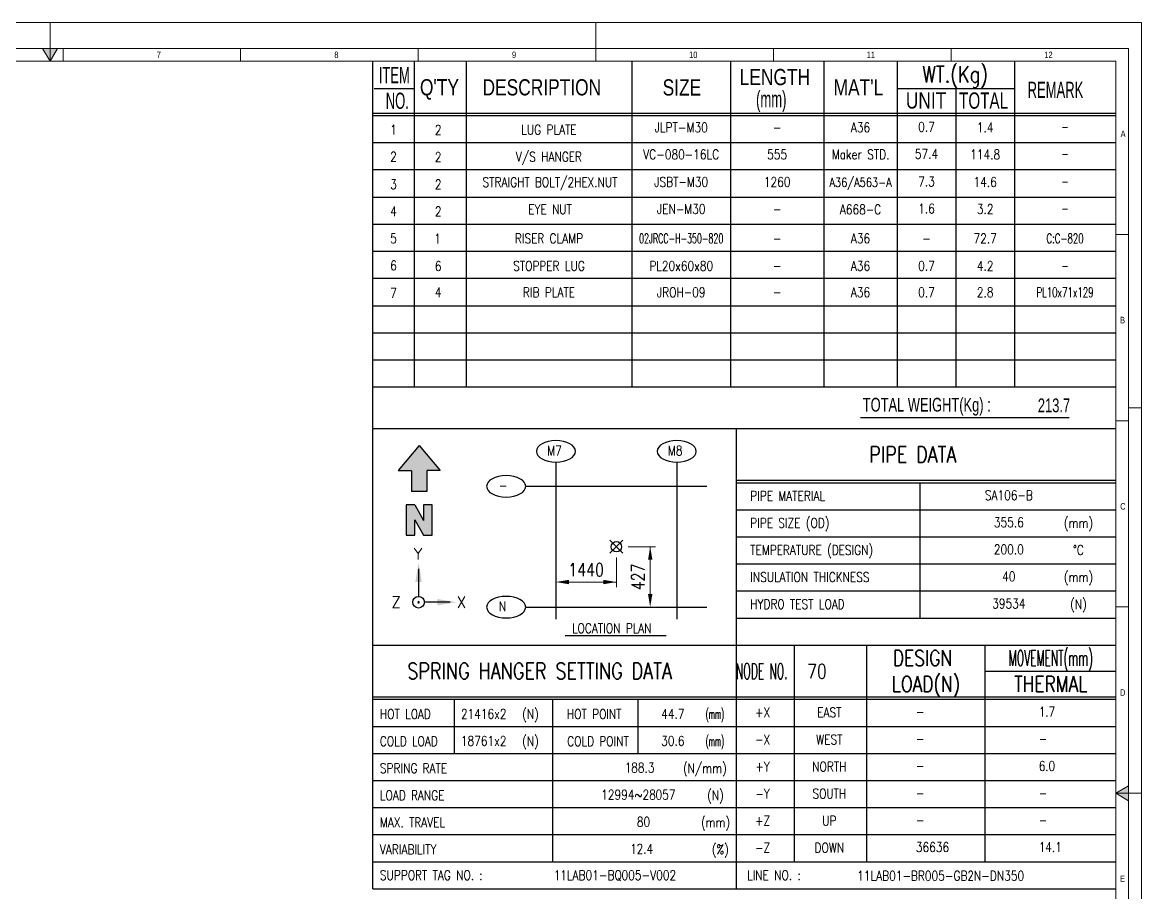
# Model space of a CAD drawing. Header units: millimetres. Extents: x 0 to 4222, y 0 to 2966.
# Drawn here: x 2047 to 4200, y 1292 to 2966 of the extents above; entities that cross this region are included whole.
import ezdxf
from ezdxf.enums import TextEntityAlignment as Align

# ---------------------------------------------------------------- set-up
doc = ezdxf.new("R2010")
doc.units = ezdxf.units.MM
doc.header["$LTSCALE"] = 50
for name, color, linetype in [('3', 3, 'Continuous'), ('7', 7, 'Continuous'), ('dimension', 7, 'Continuous'), ('text', 2, 'Continuous'), ('TITLE', 9, 'Continuous'), ('Title Block', 7, 'Continuous')]:
    doc.layers.add(name, color=color, linetype=linetype)
for name, color, linetype, lineweight in [('4', 4, 'Continuous', 9), ('G-ANNO-BRDR', 3, 'Continuous', 0), ('G-ANNO-TTLB', 7, 'Continuous', 0)]:
    doc.layers.add(name, color=color, linetype=linetype, lineweight=lineweight)
doc.styles.add('ROMANS', font='romans.shx', dxfattribs={"width": 0.8, "bigfont": 'whgtxt.shx'})
doc.styles.add('S', font='simplex.shx')
doc.styles.add('Style-Arial', font='ARIAL.TTF')

msp = doc.modelspace()

# ---------------------------------------------------------------- hatches: boundary and pattern name
at = {"layer": 'dimension'}
msp.add_hatch(color=256, dxfattribs=at).paths.add_polyline_path([(2818.7, 2008.2), (2801.5, 2038), (2785.1, 2038), (2785.1, 1979.8), (2801.5, 1979.8), (2801.5, 2009.5), (2818.7, 1979.8), (2835.1, 1979.8), (2835.1, 2038), (2818.7, 2038)])
at = {"layer": 'TITLE'}
msp.add_hatch(color=256, dxfattribs=at).paths.add_polyline_path([(2795.2, 2103.9), (2795.2, 2063.6), (2825, 2063.6), (2825, 2103.9), (2850.8, 2103.9), (2810.1, 2152.1), (2769.4, 2103.9)])

# ---------------------------------------------------------------- linework, layer by layer
for p, q in [((2809, 1914.7), (2809, 1862)), ((2869.6, 1850.8), (2820.2, 1850.8))]:
    msp.add_line(p, q)
msp.add_circle((2809, 1850.8), 11.2)
for start, end in [(0, 180), (180, 0)]:
    msp.add_arc((2809, 1850.8), 1.41, start, end)
for points in [[(2815.1, 1889.9), (2802.8, 1889.9), (2809, 1927.1)], [(2844.8, 1857), (2844.8, 1844.6), (2881.9, 1850.8)]]:
    msp.add_solid(points)
at = {"layer": '3'}
for p, q in [((3177.1, 1945.2), (3201.8, 1969.9)), ((3177.1, 1969.9), (3201.8, 1945.2))]:
    msp.add_line(p, q, dxfattribs=at)
at = {"layer": '7', "color": 4, "lineweight": 0}
for p, q in [((3212.2, 1957.6), (3265, 1957.6)), ((3254.6, 1866.3), (3254.6, 1957.6)), ((3189.5, 1936.6), (3189.5, 1879.9)), ((3098.2, 1889.6), (3189.5, 1889.6))]:
    msp.add_line(p, q, dxfattribs=at)
at = {"layer": '7'}
msp.add_circle((3189.5, 1957.6), 10, dxfattribs=at)
at = {"layer": '7', "color": 4}
for points in [[(3250.4, 1932.6), (3258.8, 1932.6), (3254.6, 1957.6)], [(3098.2, 1893.8), (3098.2, 1885.4), (3073.2, 1889.6)], [(3164.5, 1893.8), (3164.5, 1885.4), (3189.5, 1889.6)], [(3250.4, 1866.3), (3258.8, 1866.3), (3254.6, 1841.3)]]:
    msp.add_solid(points, dxfattribs=at)
at = {"layer": 'dimension'}
for p, q in [((3073.2, 2120.3), (3073.2, 1818.1)), ((3305.7, 2120.3), (3305.7, 1818.1)), ((3015.1, 2073.8), (3363.8, 2073.8)), ((2801.5, 2038), (2785.1, 2038)), ((2785.1, 2038), (2785.1, 1979.8)), ((2801.5, 2038), (2818.7, 2008.2)), ((2835.1, 2038), (2818.7, 2038)), ((2818.7, 2038), (2818.7, 2008.2)), ((2835.1, 1979.8), (2835.1, 2038)), ((2801.5, 1979.8), (2801.5, 2009.5)), ((2801.5, 2009.5), (2818.7, 1979.8)), ((2785.1, 1979.8), (2801.5, 1979.8)), ((2818.7, 1979.8), (2835.1, 1979.8)), ((3015.1, 1841.3), (3363.8, 1841.3))]:
    msp.add_line(p, q, dxfattribs=at)
at = {"layer": 'dimension', "extrusion": (0, 0, -1)}
for centre in [(3073.2, 2141.1), (3305.7, 2141.1), (2977.5, 2073.8), (2977.5, 1841.3)]:
    msp.add_ellipse(centre, major_axis=(37.6, 0), ratio=0.55154, dxfattribs=at)
at = {"layer": 'G-ANNO-BRDR', "color": 3, "lineweight": 13, "ltscale": 0.172512}
for p, q in [((0, 2966.5), (4200, 2966.5)), ((4200, 2966.5), (4200, 0))]:
    msp.add_line(p, q, dxfattribs=at)
at = {"layer": 'G-ANNO-TTLB', "color": 7, "lineweight": 13, "ltscale": 0.172512, "extrusion": (0, 0, -1)}
for p, q in [((2100, 2891.6), (2100, 2966.5)), ((3150, 2916.5), (3150, 2966.5)), ((2100, 2891.6), (2100, 2916.5)), ((2125, 2891.6), (2125, 2916.5)), ((2466.6, 2891.6), (2466.6, 2916.5)), ((2808.3, 2891.6), (2808.3, 2916.5)), ((3150, 2891.6), (3150, 2916.5)), ((3491.6, 2891.6), (3491.6, 2916.5)), ((3833.3, 2891.6), (3833.3, 2916.5)), ((4175, 2891.6), (4175, 2916.5)), ((4150.1, 1483.2), (4200, 1483.2))]:
    msp.add_line(p, q, dxfattribs=at)
at = {"layer": 'G-ANNO-TTLB', "color": 7, "lineweight": 13, "ltscale": 0.172512}
for p, q in [((4200, 2966.5), (4150.1, 2966.5)), ((4200, 2916.5), (4200, 2966.5)), ((74.9, 2916.5), (4175, 2916.5)), ((2085.6, 2916.5), (2100, 2891.6)), ((2114.4, 2916.5), (2085.6, 2916.5)), ((2100, 2891.6), (2114.4, 2916.5)), ((4150.1, 2916.5), (4175, 2916.5)), ((4175, 2916.5), (4175, 49.9)), ((99.9, 2891.6), (4150.1, 2891.6)), ((4150.1, 2891.6), (4150.1, 74.9)), ((4150.1, 2558.2), (4175, 2558.2)), ((4200, 2224.9), (4175, 2224.9)), ((4150.1, 2199.9), (4175, 2199.9)), ((4150.1, 1841.6), (4175, 1841.6)), ((4150.1, 1483.2), (4175, 1483.2))]:
    msp.add_line(p, q, dxfattribs=at)
at = {"layer": 'G-ANNO-TTLB', "color": 7, "lineweight": 13, "ltscale": 0.172512, "flags": 128}
msp.add_lwpolyline([(4175, 1497.7), (4150.1, 1483.2), (4175, 1468.8), (4175, 1497.7)], dxfattribs=at)
at = {"layer": 'G-ANNO-TTLB', "color": 7, "lineweight": 13, "ltscale": 0.172512, "extrusion": (0, 0, -1)}
msp.add_solid([(-2085.6, 2916.5), (-2100, 2891.6), (-2114.4, 2916.5)], dxfattribs=at)
at = {"layer": 'G-ANNO-TTLB', "color": 7, "lineweight": 13, "ltscale": 0.172512}
msp.add_solid([(4175, 1497.7), (4150.1, 1483.2), (4175, 1468.8)], dxfattribs=at)
at = {"layer": 'TITLE'}
for p, q in [((2810.1, 2152.4), (2769.4, 2104.2)), ((2810.1, 2152.4), (2850.8, 2104.2)), ((2769.4, 2104.2), (2795.2, 2104.2)), ((2795.2, 2103.9), (2795.2, 2063.6)), ((2850.8, 2104.2), (2825, 2104.2)), ((2825, 2103.9), (2825, 2063.6)), ((2825, 2063.6), (2795.2, 2063.6)), ((3090.7, 1786.6), (3285.2, 1786.6))]:
    msp.add_line(p, q, dxfattribs=at)
at = {"layer": 'Title Block', "color": 7}
for p, q in [((2721.1, 1299.5), (2721.1, 2891.6)), ((2800.5, 2891.6), (2800.5, 2264.9)), ((2900.4, 2891.6), (2900.4, 2264.9)), ((3219.3, 2891.6), (3219.3, 2264.9)), ((3409, 2891.6), (3409, 2264.9)), ((3588.8, 2891.6), (3588.8, 2264.9)), ((3729.7, 2891.6), (3729.7, 2264.9)), ((3955.3, 2891.6), (3955.3, 2264.9)), ((2723.3, 2839.1), (2800.5, 2839.1)), ((3729.7, 2839.1), (3955.3, 2839.1)), ((3842.5, 2839.1), (3842.5, 2264.9)), ((2721.1, 2792), (4150.1, 2792)), ((2721.1, 2792), (4150.1, 2792)), ((2721.1, 2787.4), (4150.1, 2787.4)), ((2721.1, 2787.4), (4150.1, 2787.4)), ((2721.1, 2735.3), (4150.1, 2735.3)), ((2721.1, 2683.2), (4150.1, 2683.2)), ((2721.1, 2630.3), (4150.1, 2630.3)), ((2721.1, 2578.2), (4150.1, 2578.2)), ((2721.1, 2526.1), (4150.1, 2526.1)), ((2721.1, 2474), (4150.1, 2474)), ((2721.1, 2421.1), (4150.1, 2421.1)), ((2721.1, 2369), (4150.1, 2369)), ((2721.1, 2316.9), (4150.1, 2316.9)), ((2721.1, 2264.9), (4150.1, 2264.9)), ((3659.3, 2206.5), (4060.9, 2206.5)), ((2721.1, 2184.9), (4150.1, 2184.9)), ((3420.1, 2184.9), (3420.1, 1299.5)), ((3420.1, 2085.3), (4150.1, 2085.3)), ((3420.1, 2080.7), (4150.1, 2080.7)), ((3773.2, 2080.7), (3773.2, 1820.3)), ((3420.1, 2028.6), (4150.1, 2028.6)), ((3420.1, 1976.5), (4150.1, 1976.5)), ((3420.1, 1924.4), (4150.1, 1924.4)), ((3420.1, 1872.4), (4150.1, 1872.4)), ((3420.1, 1820.3), (4150.1, 1820.3)), ((2721.1, 1768.2), (4150.1, 1768.2)), ((3531.3, 1768.2), (3531.3, 1351.5)), ((3670.4, 1768.2), (3670.4, 1351.5)), ((3898.4, 1768.2), (3898.4, 1351.5)), ((3898.4, 1718.4), (4150.1, 1718.4)), ((2721.1, 1668.7), (4150.1, 1668.7)), ((2721.1, 1664), (4150.1, 1664)), ((2878, 1559.8), (2878, 1664)), ((3066.9, 1664), (3066.9, 1351.5)), ((3231.2, 1559.8), (3231.2, 1664)), ((2721.1, 1611.9), (4150.1, 1611.9)), ((2721.1, 1559.8), (4150.1, 1559.8)), ((2721.1, 1507.7), (4150.1, 1507.7)), ((2721.1, 1455.7), (4150.1, 1455.7)), ((2721.1, 1403.6), (4150.1, 1403.6)), ((2721.1, 1351.5), (4150.1, 1351.5)), ((2721.1, 1299.5), (4150.1, 1299.5))]:
    msp.add_line(p, q, dxfattribs=at)

# ---------------------------------------------------------------- texts
at = {"color": 2, "style": 'ROMANS'}
for s, width, p in [('0.7', 0.8, (3786.1, 2765.3)), ('1.4', 0.8, (3898.9, 2764.4)), ('-', 0.65, (4052.7, 2765.3)), ('57.4', 0.8, (3786.1, 2713.3)), ('114.8', 0.8, (3898.9, 2712.4)), ('-', 0.65, (4052.7, 2713.3)), ('7.3', 0.8, (3786.1, 2660.3)), ('14.6', 0.8, (3898.9, 2659.4)), ('-', 0.65, (4052.7, 2660.3)), ('1.6', 0.8, (3786.1, 2608.2)), ('3.2', 0.8, (3898.9, 2607.3)), ('-', 0.65, (4052.7, 2608.2)), ('-', 0.8, (3786.1, 2550.8)), ('72.7', 0.8, (3898.9, 2550.8)), ('C:C-820', 0.65, (4052.7, 2550.8)), ('0.7', 0.8, (3786.1, 2497.8)), ('4.2', 0.8, (3898.9, 2497.8)), ('-', 0.65, (4052.7, 2497.8)), ('0.7', 0.8, (3786.1, 2447.1)), ('2.8', 0.8, (3898.9, 2447.1)), ('PL10x71x129', 0.65, (4052.7, 2447.1))]:
    msp.add_text(s, height=18.6, dxfattribs=dict(at, width=width)).set_placement(p, align=Align.MIDDLE_CENTER)
at = {"style": 'ROMANS'}
for s, p in [('Y', (2799.8, 1933.2)), ('Z', (2756.9, 1840.1))]:
    msp.add_text(s, height=21.4, dxfattribs=at).set_placement(p)
msp.add_text('X', height=21.4, rotation=360, dxfattribs=at).set_placement((2882.5, 1840.1))
at = {"layer": '4', "color": 7, "style": 'Style-Arial', "width": 0.8}
for s, height, p in [('7', 12.5, (2305.2, 2897.8)), ('8', 12.5, (2646.9, 2897.8)), ('9', 12.5, (2988.6, 2897.8)), ('10', 12.49, (3329.3, 2897.8)), ('11', 12.49, (3671, 2897.8)), ('12', 12.49, (4012.7, 2897.8)), ('A', 12.5, (4159.5, 2745.7)), ('B', 12.5, (4158.4, 2387.4)), ('C', 12.5, (4158.8, 2029)), ('D', 12.5, (4158.4, 1670.7)), ('E', 12.5, (4158.4, 1312.4))]:
    msp.add_text(s, height=height, dxfattribs=at).set_placement(p)
at = {"layer": '7', "color": 2, "style": 'ROMANS', "width": 0.8}
msp.add_text('1440', height=25, dxfattribs=at).set_placement((3131.3, 1913.1), align=Align.MIDDLE)
msp.add_text('427', height=25, rotation=90, dxfattribs=at).set_placement((3231.1, 1899.4), align=Align.MIDDLE)
at = {"layer": 'text'}
for s, height, style, width, p in [('WT.(Kg)', 31.21, 'S', 0.8, (3778.4, 2851.1)), ('PIPE DATA', 31, 'ROMANS', 0.8, (3675.9, 2119.7)), ('LOCATION PLAN', 18.6, 'ROMANS', 0.8, (3104.2, 1791.4)), ('SPRING HANGER SETTING DATA', 31, 'ROMANS', 0.8, (2787.4, 1703)), ('NODE NO.', 30, 'ROMANS', 0.5, (3419.6, 1703))]:
    msp.add_text(s, height=height, dxfattribs=dict(at, style=style, width=width)).set_placement(p)
for s, height, width, p in [('ITEM', 31.21, 0.6, (2732.4, 2849.4)), ('LENGTH', 31.21, 0.8, (3426.8, 2845.7)), ("Q'TY", 31.21, 0.8, (2811.6, 2826)), ('DESCRIPTION', 31.213, 0.8, (2932, 2825.9)), ('SIZE', 31.21, 0.8, (3278.5, 2825.7)), ("MAT'L", 31.21, 0.8, (3607.4, 2825.8)), ('REMARK', 31.21, 0.6, (3980.7, 2821.1)), ('NO.', 31.21, 0.6, (2745.8, 2800.1)), ('(mm)', 31.21, 0.6, (3458.3, 2803.2)), ('UNIT', 31.21, 0.8, (3746.4, 2800.7)), ('TOTAL', 31.21, 0.7, (3848.9, 2800.4))]:
    msp.add_text(s, height=height, dxfattribs=dict(at, width=width)).set_placement(p)
at = {"layer": 'text', "style": 'ROMANS'}
for s, height, width, p in [('1', 18.6, 0.8, (2760.8, 2760)), ('2', 18.6, 0.8, (2846.5, 2759.7)), ('LUG PLATE', 18.6, 0.8, (3059.8, 2760)), ('JLPT-M30', 18.6, 0.8, (3314.2, 2764.4)), ('-', 18.6, 0.8, (3498.9, 2764.4)), ('A36', 18.6, 0.8, (3659.3, 2764.4)), ('2', 18.6, 0.8, (2760.8, 2707.9)), ('2', 18.6, 0.8, (2846.5, 2707.6)), ('V/S HANGER', 18.6, 0.8, (3059.8, 2707.9)), ('VC-080-16LC', 18.6, 0.8, (3314.2, 2712.4)), ('555', 18.6, 0.8, (3498.9, 2712.4)), ('Maker STD.', 18.6, 0.8, (3659.3, 2712.4)), ('STRAIGHT BOLT/2HEX.NUT', 18.6, 0.8, (3061.9, 2659)), ('A36/A563-A', 17.3, 0.8, (3659.3, 2658.5)), ('3', 18.6, 0.8, (2760.8, 2655)), ('2', 18.6, 0.8, (2846.5, 2654.7)), ('JSBT-M30', 18.6, 0.8, (3314.2, 2659.4)), ('1260', 18.6, 0.8, (3498.9, 2659.4)), ('4', 18.6, 0.8, (2760.8, 2602.9)), ('2', 18.6, 0.8, (2846.5, 2602.6)), ('EYE NUT', 18.6, 0.8, (3061.9, 2606.9)), ('JEN-M30', 18.6, 0.8, (3314.2, 2607.4)), ('-', 18.6, 0.8, (3498.9, 2607.4)), ('A668-C', 18.6, 0.8, (3659.3, 2606.5)), ('5', 18.6, 0.8, (2760.8, 2550.8)), ('1', 18.6, 0.8, (2845.4, 2550.5)), ('RISER CLAMP', 18.6, 0.8, (3059.8, 2550.8)), ('02JRCC-H-350-820', 18.6, 0.6, (3314.2, 2550.8)), ('-', 18.6, 0.8, (3498.9, 2550.8)), ('A36', 18.6, 0.8, (3659.3, 2550.8)), ('6', 18.6, 0.8, (2760.8, 2498.7)), ('6', 18.6, 0.8, (2846.8, 2497.6)), ('STOPPER LUG', 18.6, 0.8, (3059.8, 2497.8)), ('PL20x60x80', 18.6, 0.8, (3314.2, 2497.8)), ('A36', 18.6, 0.8, (3659.3, 2497.8)), ('-', 18.6, 0.8, (3498.9, 2497.8)), ('7', 18.6, 0.8, (2760.8, 2445.8)), ('4', 18.6, 0.8, (2846.8, 2447.1)), ('RIB PLATE', 18.6, 0.8, (3059.8, 2447.1)), ('JROH-09', 18.6, 0.8, (3314.2, 2447.1)), ('A36', 18.6, 0.8, (3659.3, 2447.1)), ('-', 18.6, 0.8, (3498.9, 2447.1)), ('DESIGN', 30, 0.8, (3778.6, 1743.3)), ('MOVEMENT(mm)', 30, 0.5, (4025.2, 1743.3)), ('LOAD(N)', 30, 0.8, (3785.3, 1693.5)), ('THERMAL', 30, 0.8, (4025.2, 1693.5)), ('11LAB01-BQ005-V002', 18.6, 0.8, (3186.6, 1325.5)), ('11LAB01-BR005-GB2N-DN350', 18.6, 0.8, (3813.4, 1324.5))]:
    msp.add_text(s, height=height, dxfattribs=dict(at, width=width)).set_placement(p, align=Align.MIDDLE_CENTER)
at = {"layer": 'text', "width": 0.7}
msp.add_text('213.7', height=26.53, dxfattribs=at).set_placement((4062.5, 2216.3), align=Align.RIGHT)
at = {"layer": 'text', "style": 'ROMANS', "width": 0.8}
for s, height, p in [('M7', 18.6, (3056.2, 2151.9)), ('M8', 18.6, (3288.7, 2151.9)), ('-', 18.6, (2963.5, 2084.7)), ('PIPE MATERIAL', 18.6, (3446.9, 2064.7)), ('PIPE SIZE (OD)', 18.6, (3446.9, 2012.6)), ('TEMPERATURE (DESIGN)', 18.6, (3446.9, 1960.5)), ('INSULATION THICKNESS', 18.6, (3446.9, 1908.4)), ('N', 18.6, (2963.5, 1852.2)), ('HYDRO TEST LOAD', 18.6, (3446.9, 1856.3)), ('70', 27.9, (3556.1, 1731.7)), ('HOT LOAD', 18.6, (2734.5, 1644.8)), ('21416x2', 18.6, (2890.6, 1645.2)), ('44.7', 18.6, (3275.7, 1645.2)), ('-', 18.6, (3765.8, 1649.2)), ('1.7', 18.6, (4002, 1649.2)), ('COLD LOAD', 18.6, (2734.5, 1592.6)), ('18761x2', 18.6, (2890.6, 1593.2)), ('30.6', 18.6, (3275.7, 1593.2)), ('-', 18.6, (3765.8, 1597.1)), ('-', 18.6, (4002, 1597.1)), ('SPRING RATE', 18.6, (2734.5, 1540.6)), ('188.3', 18.6, (3205.5, 1541.8)), ('-', 18.6, (3765.8, 1545)), ('6.0', 18.6, (4002, 1545)), ('LOAD RANGE', 18.6, (2734.5, 1488.5)), ('12994~28057', 18.6, (3160.5, 1489.7)), ('-', 18.6, (3765.8, 1492.9)), ('-', 18.6, (4002, 1492.9)), ('MAX. TRAVEL', 18.6, (2734.5, 1436.4)), ('80', 18.6, (3229.1, 1437.6)), ('-', 18.6, (3765.8, 1440.8)), ('-', 18.6, (4002, 1440.8)), ('VARIABILITY', 18.6, (2734.5, 1384.3)), ('12.4', 18.6, (3215.8, 1385.5)), ('36636', 18.6, (3765.8, 1388.8)), ('14.1', 18.6, (4002, 1388.8)), ('SUPPORT TAG NO. :', 18.6, (2734.5, 1334.8)), ('LINE NO. :', 18.6, (3440.9, 1334.8))]:
    msp.add_text(s, height=height, dxfattribs=at).set_placement(p, align=Align.TOP_LEFT)
for s, p in [('SA106-B', (3944.7, 2056.6)), ('355.6', (3944.7, 2004.5)), ('200.0', (3944.7, 1952.4)), ('40', (3944.7, 1900.3)), ('39534', (3944.7, 1848.2))]:
    msp.add_text(s, height=18.6, dxfattribs=at).set_placement(p, align=Align.MIDDLE)
at = {"layer": 'text', "style": 'ROMANS'}
for s, width, p in [('(mm)', 0.8, (4078.4, 1994)), ('%%dC', 0.8, (4078.4, 1941.9)), ('(mm)', 0.8, (4078.4, 1889.8)), ('(N)', 0.8, (4078.4, 1837.7)), ('(N)', 0.8, (3024.2, 1626.2)), ('HOT POINT', 0.8, (3146.9, 1626.1)), ('(mm)', 0.5, (3379.1, 1626.1)), ('+X', 0.8, (3470.9, 1629.4)), ('EAST', 0.8, (3599.2, 1629.4)), ('(N)', 0.8, (3024.2, 1574.1)), ('(mm)', 0.5, (3379.1, 1574)), ('-X', 0.8, (3470.9, 1577.3)), ('WEST', 0.8, (3599.2, 1577.3)), ('COLD POINT', 0.8, (3154.2, 1574)), ('(N/mm)', 0.8, (3359.8, 1522)), ('+Y', 0.8, (3470.9, 1525.2)), ('NORTH', 0.8, (3599.2, 1525.2)), ('(N)', 0.8, (3380.4, 1469.9)), ('-Y', 0.8, (3470.9, 1473.1)), ('SOUTH', 0.8, (3599.2, 1473.1)), ('(mm)', 0.8, (3380.4, 1417.8)), ('+Z', 0.8, (3470.9, 1421)), ('UP', 0.8, (3599.2, 1421)), ('(%%%)', 0.8, (3389.5, 1365.7)), ('-Z', 0.8, (3470.9, 1368.9)), ('DOWN', 0.8, (3599.2, 1369))]:
    msp.add_text(s, height=18.6, dxfattribs=dict(at, width=width)).set_placement(p, align=Align.CENTER)
at = {"layer": 'TITLE', "width": 0.7}
msp.add_text('TOTAL WEIGHT(Kg) : ', height=26.436, dxfattribs=at).set_placement((3663.6, 2217.6))

doc.saveas('drawing.dxf')
